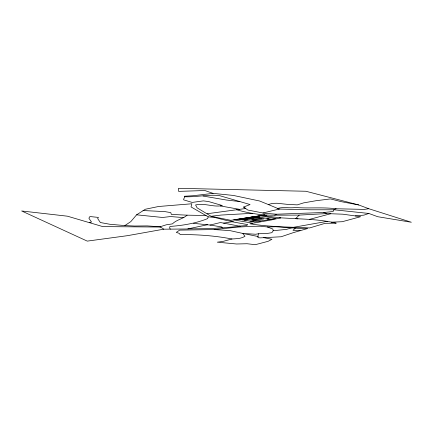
<?xml version="1.0" encoding="UTF-8"?>
<svg xmlns="http://www.w3.org/2000/svg" width="433" height="433" viewBox="0 0 433 433"><rect width="100%" height="100%" fill="white"/><g stroke="black" fill="none" stroke-linecap="round" stroke-linejoin="round"><path stroke-width="0.65" d="M267.388 226.973L272.833 229.046L273.207 230.735L271.892 232.678L266.701 233.544L258.593 233.733L258.046 235.395L257.954 237.674L260.255 237.869L281.136 236.759L293.228 232.678L307.679 228.516L300.578 228.505L275.751 226.751L267.388 226.973L260.276 226.21L252.396 226.329L238.556 227.044L214.167 229.56L179.646 230.123L176.285 232.397L179.159 233.311L180.198 234.556C197.54 234.459 214.936 235.714 231.958 238.989C236.38 238.637 241.073 238.821 244.954 236.342L242.87 233.452L229.842 230.589L214.167 229.56M89.285 222.627L91.52 222.059L88.889 218.21L89.902 216.532L98.399 217.42L97.685 218.611L100.359 222.524L109.912 224.278L124.839 225.582L130.815 221.62L136.601 214.817L145.369 209.236L158.575 206.498L191.873 203.77L191.034 206.925L208.208 216.83L207.694 218.589C195.64 223.444 182.856 225.474 169.942 226.464L169.606 227.931L170.364 229.133L187.419 228.997L207.699 224.689M262.928 212.987L279.198 209.074L311.062 209.794L333.859 209.778L368.829 213.447L377.706 216.706L411.35 222.248L368.754 208.711L364.424 209.393L336.051 208.766L333.859 209.778L333.123 211.504L323.792 212.489L276.438 214.216L264.081 213.198L247.822 210.037L243.611 207.034L250.052 204.544L219.185 195.537C207.764 194.401 196.398 197.204 184.929 196.75L183.576 199.25L183.744 199.878L192.176 202.428L203.375 200.885L208.538 201.54L222.389 205.556C213.512 207.548 204.636 202.731 195.581 204.944L197.134 207.856L211.077 216.278L230.811 220.327L264.736 215.001L233.625 219.888L252.807 223.201M331.429 222.189L342.254 221.707L360.64 216.7L343.006 214.205L326.661 213.583L299.214 215.109L295.582 218.676C309.205 219.266 322.904 219.991 336.214 223.174L325.129 223.32L309.66 227.942C289.747 226.968 269.597 227.022 249.901 223.764L271.74 219.883L280.746 217.842M295.414 228.039L293.027 230.324L300.123 230.692M124.839 225.582L134.447 226.031L147.225 225.912L160.096 226.784L166.256 224.803L172.377 223.888C176.561 219.666 182.796 219.055 187.116 215.169L206.092 215.51M236.532 209.734C248.894 213.269 261.9 215.461 274.782 215.158L276.438 214.216M368.829 213.447L363.931 215.136L355.228 215.883M291.81 227.769L286.586 229.36L273.207 230.735M184.929 196.75L184.296 196.263L193.297 195.711L213.052 193.378L233.257 195.424L259.616 201.004L268.336 204.544L272.427 203.353L277.077 203.256L287.447 204.365L297.265 204.869L303.538 202.898L315.906 200.744L330.444 198.92L341.155 201.643L358.632 204.933L368.754 208.711M231.958 238.989L222.984 241.414L217.317 242.171L236.505 243.99L247.07 243.736L255.27 244.694L268.124 241.311L271.935 239.292L263.697 237.636M309.303 219.423L330.861 213.696M210.059 225.057L220.446 222.53L240.293 226.307L222.351 227.882L221.799 226.957L210.059 225.057L193.502 223.336M266.647 215.266L264.319 215.791L280.514 217.891M258.593 233.733L255.67 234.253L242.87 233.452L258.144 236.532M293.282 227.347L327.31 221.328M170.364 229.133L163.804 229.176L127.491 235.666L87.255 241.116L21.65 210.974L67.434 216.191L102.805 226.611L160.491 227.038M223.59 223.125L233.398 221.528L227.298 220.668L215.001 217.555L208.208 216.83M249.516 218.394L255.73 217.409M242.415 219.807L248.141 218.898L245.7 218.476M259.307 217.122L255.708 216.906M244.364 220.148L250.577 219.158L256.184 220.126L249.965 221.117M252.32 218.881L258.533 217.891M255.118 219.363L261.337 218.378M251.384 221.36L257.11 220.451L260.374 221.014M268.276 218.676L267.053 218.865L270.322 219.434M239.947 219.379L256.931 216.711L271.54 219.239M207.115 213.75L245.7 208.517L243.611 207.034M211.077 216.278L221.117 215.06L252.726 213.301M222.178 227.59L212.7 228.619L187.917 228.889M239.233 226.107L246.61 225.609L247.708 224.619L232.045 221.75M274.782 215.158L299.214 215.109M143.014 210.53L164.8 211.591L170.819 212.63L171.311 214.411L187.116 215.169M279.658 217.783L297.98 218.817M336.051 208.766C322.558 207.05 308.962 208.554 295.43 207.51C289.504 208.457 283.453 206.622 277.699 208.446L279.198 209.074L268.336 204.544M183.884 217.637L170.548 216.549L162.597 217.474L136.601 214.817M239.817 201.589L226.513 200.041L203.001 196.035M220.278 205.919L239.498 209.328M358.632 204.933L305.904 191.262L178.515 188.306L178.623 191.375L204.852 190.531L213.052 193.378M323.792 212.489L326.661 213.583M160.096 226.784L163.804 229.176M252.932 216.922L246.713 217.913L257.922 219.85L264.141 218.86L252.932 216.922M260.547 215.84L239.151 219.244L254.647 221.923L276.043 218.519L260.547 215.84"/></g></svg>
